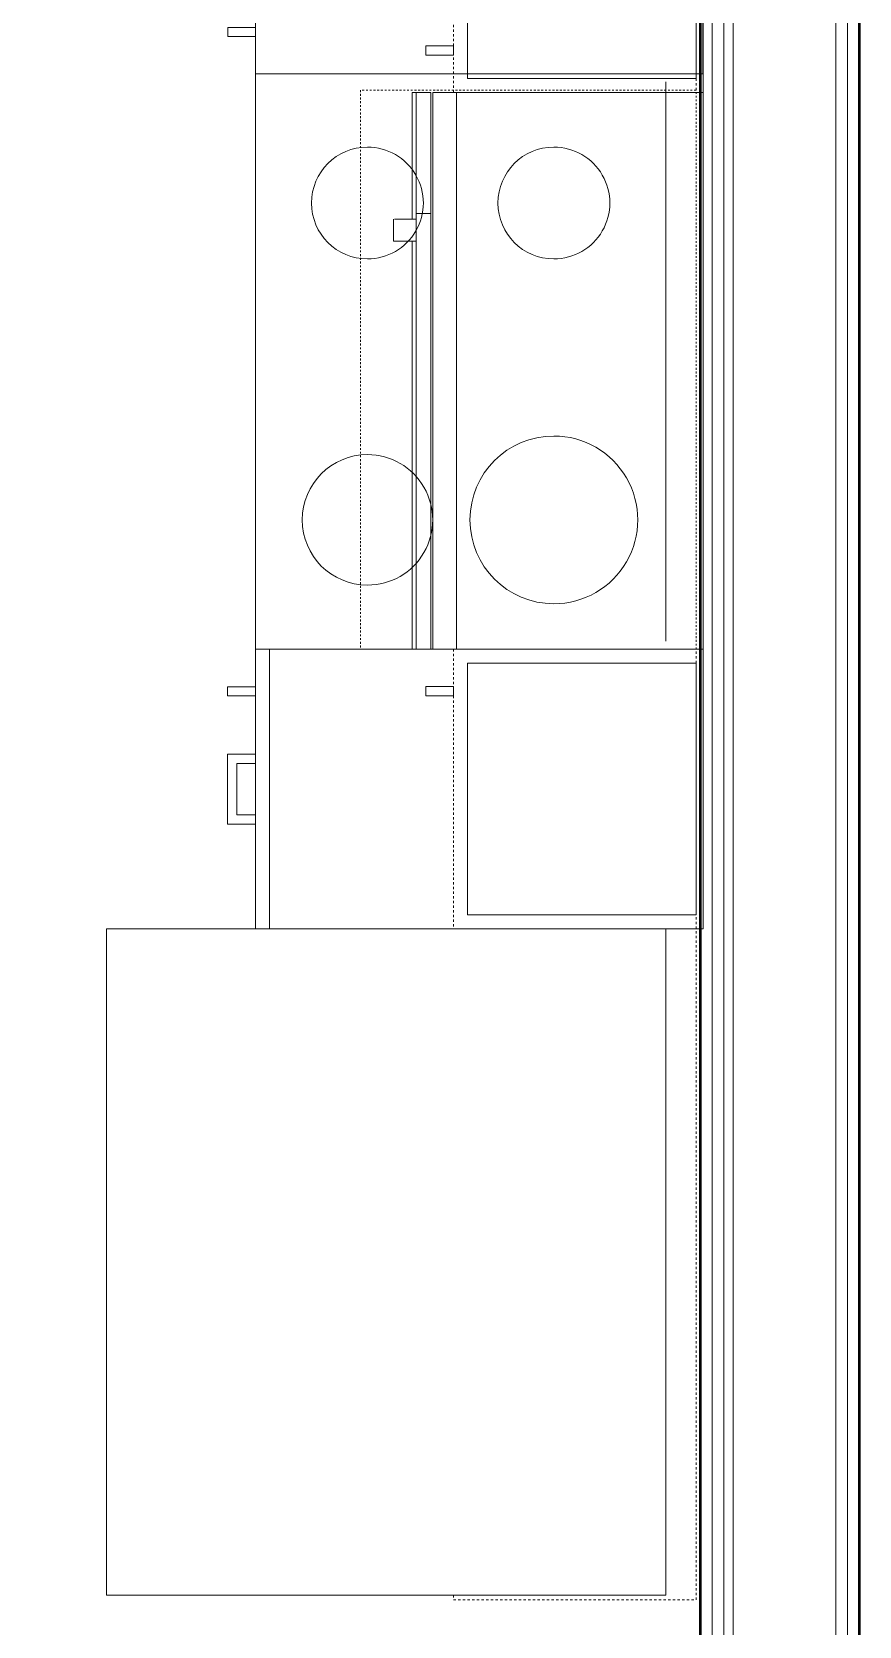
# Model space of a CAD drawing. Header units: inches. Extents: x -4218 to -1830, y 9767 to 12426.
# Drawn here: x -2553.2 to -2508.9, y 11329.1 to 11414.6 of the extents above; entities that cross this region are included whole.
import ezdxf

# ---------------------------------------------------------------- set-up
doc = ezdxf.new("R2010")
doc.units = ezdxf.units.IN
doc.header["$MEASUREMENT"] = 0
doc.linetypes.add('Dash', pattern=[0.25, 0.125, -0.125])
doc.linetypes.add('Overhead', pattern=[0.15625, 0.09375, -0.0625])
for name, color, linetype, lineweight in [('0-1', 7, 'Continuous', 5), ('0-2', 10, 'Continuous', 9), ('A-WALL-2', 250, 'Continuous', 13), ('A-WALL-7', 113, 'Continuous', 9), ('I-WALL-1', 7, 'Continuous', 50), ('Q-CASE-1', 252, 'Continuous', 9), ('Q-CASE-2', 10, 'Continuous', 9), ('Q-CASE-3', 253, 'Continuous', 9), ('Q-CASE-4', 252, 'Dash', 9), ('Q-CASE-5', 10, 'Dash', 9), ('Q-CASE-7', 253, 'Dash', 9), ('Q-CASE-8', 254, 'Continuous', 9), ('Q-SPCQ-1', 10, 'Continuous', 9), ('Q-SPCQ-2', 91, 'Overhead', 9)]:
    doc.layers.add(name, color=color, linetype=linetype, lineweight=lineweight)

# ---------------------------------------------------------------- blocks, each defined once
blk = doc.blocks.new('Refrigerator_-_Side-by-Side_6047 - 36_ X 30_-1372843-BACKGROUND - RCP - 1ST FLOOR')
at = {"layer": 'Q-SPCQ-1'}
for p, q in [((-17.875, 15.578), (17.875, 15.578)), ((-17.875, -14.422), (-17.875, 15.578)), ((17.875, 15.578), (17.875, -14.422)), ((17.875, -14.422), (-17.875, -14.422))]:
    blk.add_line(p, q, dxfattribs=at)
blk = doc.blocks.new('Range - 24_ x 30_-2806124-BACKGROUND - RCP - 1ST FLOOR')
at = {"layer": 'Q-SPCQ-1'}
blk.add_line((0, -22), (30, -22), dxfattribs=at)
for centre, radius, start, end in [((6.5, -6), 3.5, 360, 180), ((23.5, -6), 3, 0, 180), ((6.5, -6), 3.5, 180, 0), ((23.5, -6), 3, 180, 0), ((6.5, -16), 4.5, 0, 180), ((23.5, -16), 3, 360, 180), ((6.5, -16), 4.5, 180, 0), ((23.5, -16), 3, 180, 0)]:
    blk.add_arc(centre, radius, start, end, dxfattribs=at)
blk = doc.blocks.new('300 Series Wall Hung Cabinet_301 - 12_ x 27_-2528054-BACKGROUND - RCP - 1ST FLOOR')
at = {"layer": 'Q-CASE-1'}
for p, q in [((-3.512, 14.687), (-4, 14.687)), ((-4, 14.687), (-4, 13.188)), ((-3.512, 13.188), (-3.512, 14.687)), ((-4, 13.188), (-3.512, 13.188)), ((-5.25, 0.187), (-5.25, 12.438)), ((-5.25, 12.438), (5.25, 12.438)), ((5.25, 12.438), (5.25, 0.187))]:
    blk.add_line(p, q, dxfattribs=at)
at = {"layer": 'Q-CASE-3'}
blk.add_line((5.25, 0.187), (-5.25, 0.187), dxfattribs=at)
at = {"layer": 'Q-CASE-4'}
for p, q in [((-6, 0.187), (-6, 13.188)), ((-6, 13.188), (6, 13.188)), ((6, 13.188), (6, 0.187))]:
    blk.add_line(p, q, dxfattribs=at)
at = {"layer": 'Q-CASE-7'}
blk.add_line((6, 0.187), (-6, 0.187), dxfattribs=at)
blk = doc.blocks.new('30quot_MicrowaveVent_11166 - 70cm miele oven-V28-BACKGROUND - RCP - 1ST FLOOR')
at = {"layer": 'Q-CASE-1'}
for p, q in [((8.879, 16.599), (7.687, 16.599)), ((7.687, 16.599), (7.687, 16.55)), ((7.687, 16.55), (7.687, 16.599)), ((7.687, 16.55), (7.687, 15.394)), ((8.879, 16.16), (8.879, 16.55)), ((7.687, 15.599), (-14.203, 15.599)), ((-14.203, 15.599), (-14.203, 15.586)), ((-14.203, 15.586), (-14.203, 15.394)), ((8.879, 15.394), (8.879, 16.16)), ((15.679, 15.599), (8.879, 15.599)), ((15.679, 15.586), (15.679, 15.599)), ((15.679, 15.394), (15.679, 15.586)), ((9.183, 15.394), (-14.203, 15.394)), ((-14.203, 15.394), (-14.203, 14.606)), ((-14.203, 14.606), (9.183, 14.606)), ((9.183, 15.394), (9.183, 14.606)), ((15.679, 15.394), (9.183, 15.394)), ((9.183, 15.394), (9.183, 14.606)), ((9.183, 14.606), (15.679, 14.606)), ((15.679, 15.394), (15.679, 14.606)), ((-14.203, 14.488), (-14.203, 13.228)), ((15.679, 14.488), (-14.203, 14.488)), ((15.679, 13.228), (15.679, 14.488)), ((-14.203, 13.228), (-14.203, 0.375)), ((-14.203, 13.228), (15.679, 13.228)), ((15.679, 0.375), (15.679, 13.228))]:
    blk.add_line(p, q, dxfattribs=at)
at = {"layer": 'Q-CASE-3'}
for p, q in [((-14.203, 0.375), (-14.203, 0.126)), ((15.679, 0.126), (15.679, 0.375))]:
    blk.add_line(p, q, dxfattribs=at)
at = {"layer": 'Q-CASE-8'}
for p, q in [((-14.203, 0.126), (-14.203, 0)), ((15.679, 0), (15.679, 0.126)), ((-14.203, 0), (15.679, 0))]:
    blk.add_line(p, q, dxfattribs=at)
blk = doc.blocks.new('Base Cabinet Corner 197 - Base Cabinet Corner 197-2569781-BACKGROUND - RCP - 1ST FLOOR')
at = {"layer": 'Q-CASE-2'}
for p, q in [((0.738, 36), (-23.262, 36)), ((-23.262, 36), (-23.262, 0)), ((0.738, 23.25), (0.738, 36)), ((0.738, 24), (0.738, 36)), ((0.734, 34), (0.734, 33.512)), ((2.233, 34), (0.734, 34)), ((0.734, 33.512), (2.233, 33.512)), ((2.233, 33.512), (2.233, 34)), ((10.726, 25.499), (10.238, 25.499)), ((10.238, 25.499), (10.238, 24)), ((10.726, 24), (10.726, 25.499)), ((12.738, 24), (0.738, 24)), ((0.738, 23.25), (0.738, 24)), ((10.238, 24), (10.726, 24)), ((12.738, 0), (12.738, 24)), ((12.738, 23.25), (0.738, 23.25)), ((-23.262, 0), (12.738, 0))]:
    blk.add_line(p, q, dxfattribs=at)
blk = doc.blocks.new('300 Series Wall Hung Cabinet_301 - 15_ x 27_-2760267-BACKGROUND - RCP - 1ST FLOOR')
at = {"layer": 'Q-CASE-1'}
for p, q in [((-6.75, -12.438), (-6.75, -0.188)), ((6.75, -0.188), (6.75, -12.438)), ((6.75, -12.438), (-6.75, -12.438)), ((-5.012, -13.188), (-5.5, -13.188)), ((-5.5, -13.188), (-5.5, -14.687)), ((-5.012, -14.687), (-5.012, -13.188)), ((-5.5, -14.687), (-5.012, -14.687))]:
    blk.add_line(p, q, dxfattribs=at)
at = {"layer": 'Q-CASE-3'}
blk.add_line((-6.75, -0.188), (6.75, -0.188), dxfattribs=at)
at = {"layer": 'Q-CASE-4'}
for p, q in [((-7.5, -0.188), (-7.5, -13.188)), ((7.5, -1.813), (7.5, -0.188)), ((-7.5, -13.188), (7.5, -13.188))]:
    blk.add_line(p, q, dxfattribs=at)
at = {"layer": 'Q-CASE-7'}
for p, q in [((7.5, -0.188), (-7.5, -0.188)), ((7.5, -13.188), (7.5, -1.813))]:
    blk.add_line(p, q, dxfattribs=at)
blk = doc.blocks.new('300 Series Wall Hung Cabinet_302 - 36_ X 9_-2529026-BACKGROUND - RCP - 1ST FLOOR')
at = {"layer": 'Q-CASE-4'}
blk.add_line((-18, -0.188), (-18, -1.813), dxfattribs=at)
at = {"layer": 'Q-CASE-5'}
for p, q in [((18, -0.188), (-18, -0.188)), ((18, -13.188), (18, -0.188)), ((17.75, -13.188), (18, -13.188))]:
    blk.add_line(p, q, dxfattribs=at)
at = {"layer": 'Q-CASE-7'}
blk.add_line((-18, -1.813), (-18, -13.188), dxfattribs=at)
blk = doc.blocks.new('Single Door 1 Drawer 211 - 211 Base Cabinet Single Door1 Drawer 15_-2709781-BACKGROUND - RCP - 1ST FLOOR')
at = {"layer": 'Q-CASE-2'}
for p, q in [((-5.637, 24), (-5.637, 25.5)), ((-5.637, 25.5), (-1.887, 25.5)), ((-2.387, 25.001), (-5.138, 25.001)), ((-5.138, 24), (-5.138, 25.001)), ((-2.387, 24), (-2.387, 25.001)), ((-1.887, 25.5), (-1.887, 24)), ((1.726, 25.499), (1.238, 25.499)), ((1.238, 25.499), (1.238, 24)), ((1.726, 24), (1.726, 25.499)), ((-11.262, 24), (3.738, 24)), ((-11.262, 23.25), (-11.262, 24)), ((-5.637, 24), (-5.138, 24)), ((-1.887, 24), (-2.387, 24)), ((1.238, 24), (1.726, 24)), ((3.738, 24), (3.738, 23.25)), ((3.738, 23.25), (-11.262, 23.25)), ((-11.262, 23.25), (-11.262, 0)), ((3.738, 0), (3.738, 23.25)), ((-11.262, 0), (3.738, 0))]:
    blk.add_line(p, q, dxfattribs=at)
blk = doc.blocks.new('Range_Hood_386 - 30_ Wide-V94-BACKGROUND - RCP - 1ST FLOOR')
at = {"layer": 'Q-SPCQ-2'}
for p, q in [((15, 6), (-15, 6)), ((-15, 6), (-15, -12)), ((15, -12), (15, 6)), ((-15, -12), (15, -12))]:
    blk.add_line(p, q, dxfattribs=at)
blk = doc.blocks.new('CTR - 1st Phase - Unit Layouts_rvt-1-BACKGROUND - RCP - 1ST FLOOR')
at = {"layer": 'A-WALL-7'}
for p, q in [((-2517.247, 11366.483), (-2517.247, 11448.364)), ((-2517.247, 11448.364), (-2517.247, 11366.483)), ((-2541.247, 11414.364), (-2541.247, 11379.471)), ((-2541.247, 11379.471), (-2541.247, 11414.364)), ((-2541.247, 11379.471), (-2541.247, 11378.983)), ((-2541.247, 11378.983), (-2541.247, 11375.858)), ((-2541.247, 11375.858), (-2541.247, 11378.983)), ((-2541.247, 11375.858), (-2541.247, 11375.358)), ((-2541.247, 11375.358), (-2541.247, 11372.607)), ((-2541.247, 11372.607), (-2541.247, 11375.358)), ((-2541.247, 11372.607), (-2541.247, 11372.108)), ((-2541.247, 11372.108), (-2541.247, 11366.483)), ((-2541.247, 11366.483), (-2541.247, 11372.108)), ((-2541.247, 11366.483), (-2519.247, 11366.483)), ((-2519.247, 11366.483), (-2517.374, 11366.483)), ((-2517.374, 11366.483), (-2519.247, 11366.483)), ((-2517.374, 11366.483), (-2517.247, 11366.483)), ((-2517.247, 11366.483), (-2517.374, 11366.483))]:
    blk.add_line(p, q, dxfattribs=at)
at = {"layer": '0-2'}
for name, p, rotation in [('Base Cabinet Corner 197 - Base Cabinet Corner 197-2569781-BACKGROUND - RCP - 1ST FLOOR', (-2540.51, 11448.364), 180), ('300 Series Wall Hung Cabinet_301 - 12_ x 27_-2528054-BACKGROUND - RCP - 1ST FLOOR', (-2517.435, 11417.364), 89.99999999998916), ('Range - 24_ x 30_-2806124-BACKGROUND - RCP - 1ST FLOOR', (-2541.247, 11381.927), 89.99999999997449), ('Range_Hood_386 - 30_ Wide-V94-BACKGROUND - RCP - 1ST FLOOR', (-2529.622, 11396.483), 89.99999999998298), ('30quot_MicrowaveVent_11166 - 70cm miele oven-V28-BACKGROUND - RCP - 1ST FLOOR', (-2517.247, 11395.686), 89.9999999999872), ('Single Door 1 Drawer 211 - 211 Base Cabinet Single Door1 Drawer 15_-2709781-BACKGROUND - RCP - 1ST FLOOR', (-2517.247, 11377.745), 89.99999999999243), ('300 Series Wall Hung Cabinet_301 - 15_ x 27_-2760267-BACKGROUND - RCP - 1ST FLOOR', (-2517.435, 11373.983), 269.9999999999891), ('Refrigerator_-_Side-by-Side_6047 - 36_ X 30_-1372843-BACKGROUND - RCP - 1ST FLOOR', (-2533.67, 11348.608), 89.99999999996977), ('300 Series Wall Hung Cabinet_302 - 36_ X 9_-2529026-BACKGROUND - RCP - 1ST FLOOR', (-2517.435, 11348.483), 269.9999999999891)]:
    blk.add_blockref(name, p, dxfattribs=dict(at, rotation=rotation))
blk = doc.blocks.new('CTR - 1st Phase - Common Walls_rvt-1-BACKGROUND - RCP - 1ST FLOOR')
at = {"layer": 'A-WALL-2'}
for p, q in [((-2516.749, 11640.614), (-2516.749, 11285.539)), ((-2516.124, 11640.614), (-2516.124, 11285.539)), ((-2515.624, 11640.614), (-2515.624, 11285.539)), ((-2510.124, 11640.614), (-2510.124, 11285.539)), ((-2509.499, 11640.614), (-2509.499, 11285.539))]:
    blk.add_line(p, q, dxfattribs=at)
at = {"layer": 'I-WALL-1'}
for p, q in [((-2517.374, 11285.539), (-2517.374, 11640.614)), ((-2508.874, 11463.522), (-2508.874, 11285.539))]:
    blk.add_line(p, q, dxfattribs=at)

msp = doc.modelspace()

# ---------------------------------------------------------------- block references
at = {"layer": '0-1'}
for name in ['CTR - 1st Phase - Unit Layouts_rvt-1-BACKGROUND - RCP - 1ST FLOOR', 'CTR - 1st Phase - Common Walls_rvt-1-BACKGROUND - RCP - 1ST FLOOR']:
    msp.add_blockref(name, (0, 0), dxfattribs=at)

doc.saveas('drawing.dxf')
